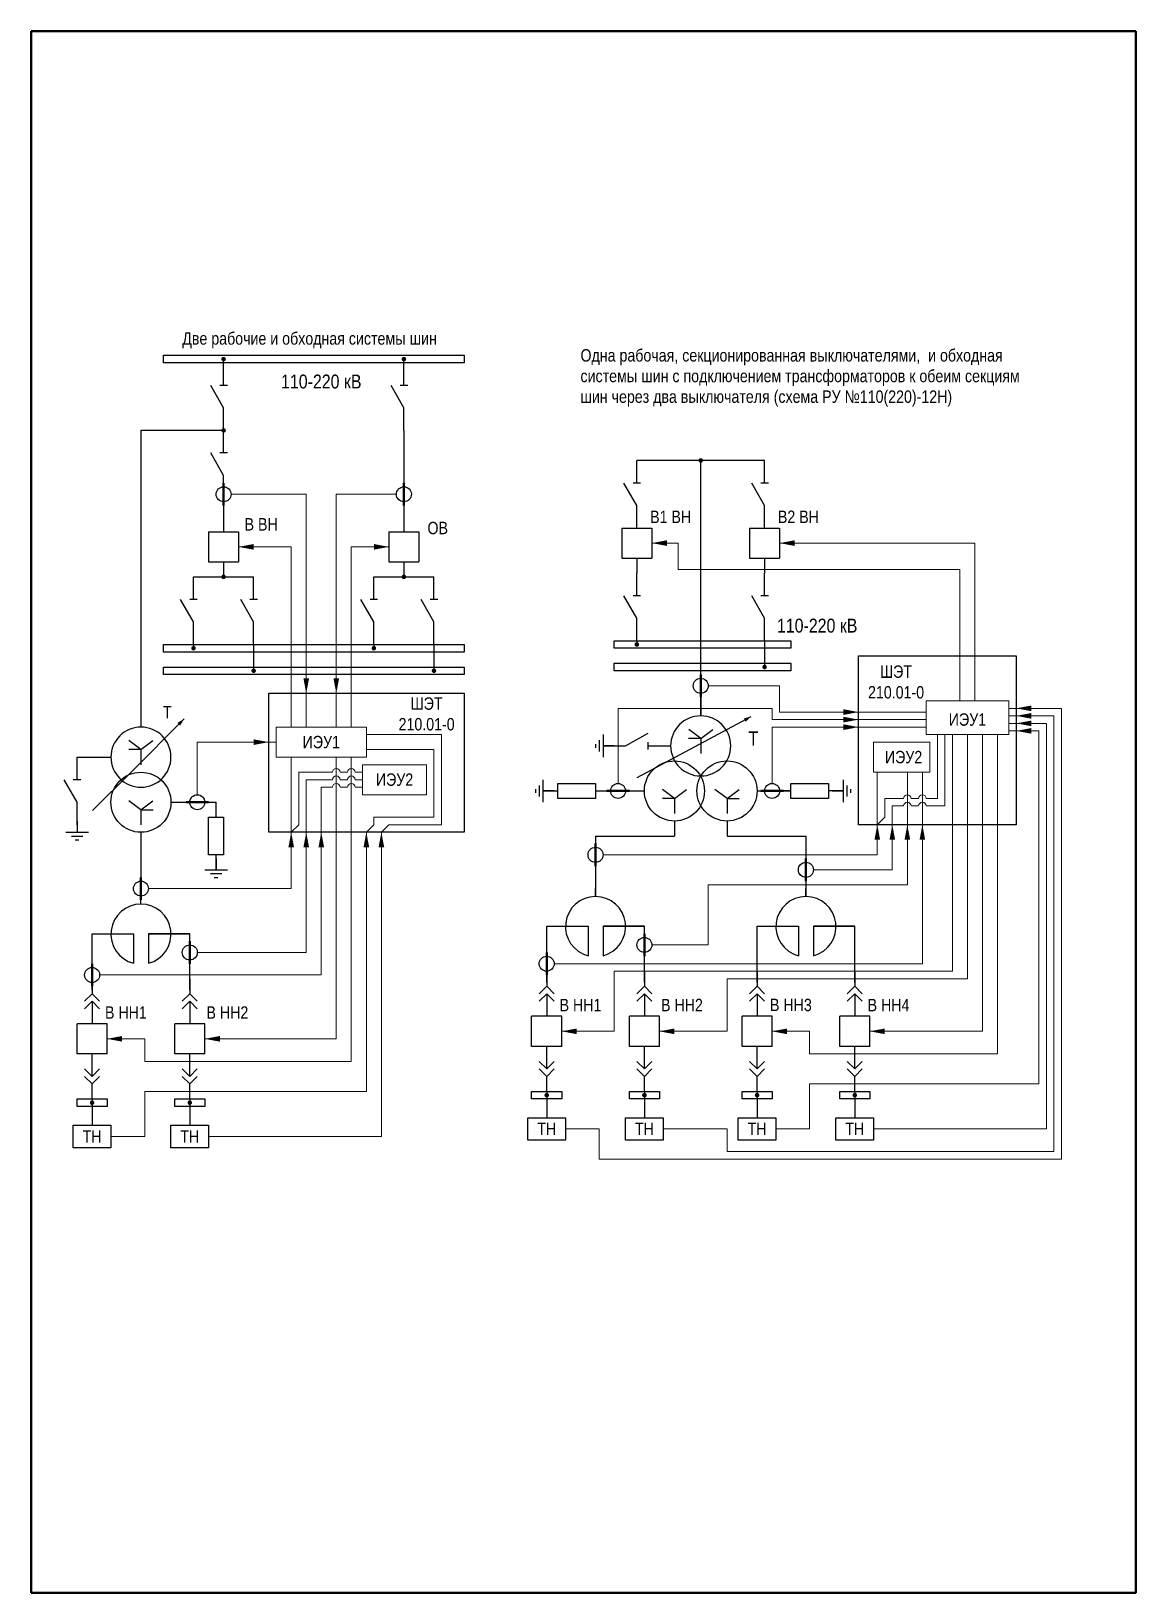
# Model space of a CAD drawing. Header units: millimetres. Extents: x 25558 to 49929, y 1902 to 19390.
# Drawn here: x 27126.8 to 27420.8, y 17145.5 to 17561.3 of the extents above; entities that cross this region are included whole.
import ezdxf
from ezdxf.enums import TextEntityAlignment as Align

# ---------------------------------------------------------------- set-up
doc = ezdxf.new("R2010")
doc.units = ezdxf.units.MM
doc.layers.add('Основная', color=7, linetype='Continuous', lineweight=30)
doc.layers.add('Тонкая', color=7, linetype='Continuous', lineweight=5)
doc.styles.add('Narrow', font='ARIALN.TTF')
doc.styles.add('Вывод', font='tahoma.ttf', dxfattribs={"height": 2.5})
doc.styles.add('Компонент', font='ARIALN.TTF', dxfattribs={"height": 3.5})

# ---------------------------------------------------------------- blocks, each defined once
blk = doc.blocks.new('*U28')
at = {"color": 0}
for p, q in [((0, 0), (-8, 0)), ((-8, -8), (-8, 0)), ((0, -8), (0, 0)), ((0, -8), (-8, -8))]:
    blk.add_line(p, q, dxfattribs=at)
at = {"layer": 'Основная', "style": 'Компонент'}
blk.add_attdef('ОУ', text='', height=3.5, dxfattribs=at).set_placement((-15, -3), align=Align.MIDDLE_CENTER)
blk = doc.blocks.new('*U23')
at = {"color": 0}
blk.add_line((0, 0), (6, 3.43), dxfattribs=at)
blk = doc.blocks.new('*U11')
at = {"color": 0}
blk.add_line((0, -1), (0, 1), dxfattribs=at)
blk = doc.blocks.new('*U34')
at = {"color": 0}
for p, q in [((0, 3), (0, 9)), ((0, -9), (0, -3))]:
    blk.add_line(p, q, dxfattribs=at)
at = {"color": 0, "ltscale": 0.25, "rotation": 89.99999999999999}
for name, p in [('*U23', (0, -3)), ('*U11', (0, 3))]:
    blk.add_blockref(name, p, dxfattribs=at)
at = {"layer": 'Основная'}
for tag, height, style, p in [('В1', 2.5, 'Вывод', (2, 7)), ('ОУ', 3.5, 'Компонент', (-12, 0)), ('В2', 2.5, 'Вывод', (2, -7))]:
    blk.add_attdef(tag, text='', height=height, dxfattribs=dict(at, style=style)).set_placement(p, align=Align.MIDDLE_CENTER)
blk = doc.blocks.new('*U44')
at = {"ltscale": 0.25}
for p, q in [((0, 0), (-20, 0)), ((14.44, 0), (0, 0))]:
    blk.add_line(p, q, dxfattribs=at)
blk.add_lwpolyline([(-18, 0, 1, 0, 0), (-20, 0, 0, 0, 0)], format="xyseb", dxfattribs=at)
at = {"layer": 'Основная', "style": 'Вывод'}
blk.add_attdef('ОС', text='', height=2.5, dxfattribs=at).set_placement((3, 2), align=Align.MIDDLE_CENTER)
blk = doc.blocks.new('*U45')
at = {"ltscale": 0.25}
for q in [(-3.2, 4.4), (3.2, 4.4), (0, -2), (3.21, 2)]:
    blk.add_line((0, 2), q, dxfattribs=at)
blk.add_circle((0, 0), 8, dxfattribs=at)
at = {"layer": 'Основная', "style": 'Компонент'}
blk.add_attdef('ОУ', text='', height=3.5, dxfattribs=at).set_placement((-17, 0), align=Align.MIDDLE_CENTER)
blk = doc.blocks.new('*U49')
at = {"ltscale": 0.25}
for q in [(-3.2, 0.4), (3.2, 0.4), (-3.21, -2), (0, -6)]:
    blk.add_line((0, -2), q, dxfattribs=at)
blk.add_circle((0, 0), 8, dxfattribs=at)
at = {"layer": 'Основная', "style": 'Компонент'}
blk.add_attdef('ОУ', text='', height=3.5, dxfattribs=at).set_placement((17, 0), align=Align.MIDDLE_CENTER)
blk = doc.blocks.new('*U50')
at = {"ltscale": 0.25}
for q in [(-3.2, 0.4), (3.2, 0.4), (0, -6), (3.21, -2)]:
    blk.add_line((0, -2), q, dxfattribs=at)
blk.add_circle((0, 0), 8, dxfattribs=at)
at = {"layer": 'Основная', "style": 'Компонент'}
blk.add_attdef('ОУ', text='', height=3.5, dxfattribs=at).set_placement((17, 0), align=Align.MIDDLE_CENTER)
blk = doc.blocks.new('*U48')
at = {"color": 0}
for p, q in [((0, 5), (0, 9)), ((0, -9), (0, -5))]:
    blk.add_line(p, q, dxfattribs=at)
at = {"color": 0, "ltscale": 0.35}
blk.add_lwpolyline([(-2, -5), (-2, 5), (2, 5), (2, -5)], close=True, dxfattribs=at)
at = {"layer": 'Основная'}
for tag, height, style, p in [('В1', 2.5, 'Вывод', (2, 7)), ('ОУ', 3.5, 'Компонент', (-6, 0)), ('В2', 2.5, 'Вывод', (2, -7))]:
    blk.add_attdef(tag, text='', height=height, dxfattribs=dict(at, style=style)).set_placement(p, align=Align.MIDDLE_CENTER)
blk = doc.blocks.new('*U43')
at = {"color": 0}
for p, q in [((-3, 0), (3, 0)), ((0, 3), (0, 0)), ((-1.5, -1), (1.5, -1)), ((-0.5, -2), (0.5, -2))]:
    blk.add_line(p, q, dxfattribs=at)
blk = doc.blocks.new('*U31')
at = {"color": 0}
for p, q in [((-3, 0), (3, 0)), ((0, 3), (0, 0)), ((-1.5, -1), (1.5, -1)), ((-0.5, -2), (0.5, -2))]:
    blk.add_line(p, q, dxfattribs=at)
blk = doc.blocks.new('*U20')
at = {"ltscale": 0.25}
blk.add_circle((0, 0), 2, dxfattribs=at)
at = {"layer": 'Основная', "color": 0, "lineweight": 50}
blk.add_line((3, 0), (-3, 0), dxfattribs=at)
at = {"layer": 'Основная', "style": 'Компонент'}
blk.add_attdef('ОУ', text='', height=3.5, dxfattribs=at).set_placement((0, -6), align=Align.MIDDLE_CENTER)
blk = doc.blocks.new('*U26')
at = {"ltscale": 0.25}
blk.add_circle((0, 0), 2, dxfattribs=at)
at = {"layer": 'Основная', "color": 0, "lineweight": 50}
blk.add_line((0, -3), (0, 3), dxfattribs=at)
at = {"layer": 'Основная', "style": 'Компонент'}
blk.add_attdef('ОУ', text='', height=3.5, dxfattribs=at).set_placement((-6, 0), align=Align.MIDDLE_CENTER)
blk = doc.blocks.new('*U943')
at = {"layer": 'Основная', "ltscale": 0.25}
for p, q in [((2, 2), (0, 0)), ((0, 0), (2, -2))]:
    blk.add_line(p, q, dxfattribs=at)
blk = doc.blocks.new('*U32')
at = {"color": 0}
for p, q in [((0, 6), (0, 2)), ((0, 0), (0, -6))]:
    blk.add_line(p, q, dxfattribs=at)
at = {"color": 0, "ltscale": 0.25, "xscale": -1, "rotation": 90}
for p in [(0, 2), (0, 0)]:
    blk.add_blockref('*U943', p, dxfattribs=at)
at = {"layer": 'Основная'}
for tag, height, style, p in [('ОУ2', 3.5, 'Компонент', (-5, 6)), ('В2', 2.5, 'Вывод', (3, 6)), ('ОУ1', 3.5, 'Компонент', (-5, -6)), ('В1', 2.5, 'Вывод', (3, -6))]:
    blk.add_attdef(tag, text='', height=height, dxfattribs=dict(at, style=style)).set_placement(p, align=Align.MIDDLE_CENTER)
blk = doc.blocks.new('*U33')
at = {"color": 0}
for p, q in [((0, 0), (0, 6)), ((0, -6), (0, -2))]:
    blk.add_line(p, q, dxfattribs=at)
at = {"color": 0, "ltscale": 0.25, "rotation": 89.99999999999999}
for p in [(0, 0), (0, -2)]:
    blk.add_blockref('*U943', p, dxfattribs=at)
at = {"layer": 'Основная'}
for tag, height, style, p in [('ОУ1', 3.5, 'Компонент', (-5, 6)), ('В1', 2.5, 'Вывод', (3, 6)), ('ОУ2', 3.5, 'Компонент', (-5, -6)), ('В2', 2.5, 'Вывод', (3, -6))]:
    blk.add_attdef(tag, text='', height=height, dxfattribs=dict(at, style=style)).set_placement(p, align=Align.MIDDLE_CENTER)
blk = doc.blocks.new('*U47')
at = {"ltscale": 0.25}
for q in [(-3.2, 0.4), (3.2, 0.4), (0, -6), (3.21, -2)]:
    blk.add_line((0, -2), q, dxfattribs=at)
blk.add_circle((0, 0), 8, dxfattribs=at)
at = {"layer": 'Основная', "style": 'Компонент'}
blk.add_attdef('ОУ', text='', height=3.5, dxfattribs=at).set_placement((17, 0), align=Align.MIDDLE_CENTER)
blk = doc.blocks.new('*U41')
at = {"ltscale": 0.25}
for p, q in [((0, 0), (-20, 0)), ((14.44, 0), (0, 0))]:
    blk.add_line(p, q, dxfattribs=at)
blk.add_lwpolyline([(-18, 0, 1, 0, 0), (-20, 0, 0, 0, 0)], format="xyseb", dxfattribs=at)
at = {"layer": 'Основная', "style": 'Вывод'}
blk.add_attdef('ОС', text='', height=2.5, dxfattribs=at).set_placement((3, 2), align=Align.MIDDLE_CENTER)
blk = doc.blocks.new('*U46')
at = {"ltscale": 0.25}
for q in [(-3.2, 4.4), (3.2, 4.4), (0, -2), (3.21, 2)]:
    blk.add_line((0, 2), q, dxfattribs=at)
blk.add_circle((0, 0), 8, dxfattribs=at)
at = {"layer": 'Основная', "style": 'Компонент'}
blk.add_attdef('ОУ', text='', height=3.5, dxfattribs=at).set_placement((-17, 0), align=Align.MIDDLE_CENTER)

msp = doc.modelspace()

# ---------------------------------------------------------------- linework, layer by layer
at = {"layer": 'Основная'}
for p, q in [((27178, 17473), (27178, 17474)), ((27226, 17473), (27226, 17474)), ((27178, 17455), (27156, 17455)), ((27156, 17455), (27156, 17376)), ((27226, 17455), (27226, 17437)), ((27322, 17447), (27288, 17447)), ((27305, 17379), (27305, 17447)), ((27178, 17437), (27178, 17428)), ((27226, 17437), (27226, 17428)), ((27178, 17420), (27178, 17416)), ((27226, 17420), (27226, 17416)), ((27288, 17421), (27288, 17417)), ((27322, 17421), (27322, 17417)), ((27170, 17416), (27178, 17416)), ((27178, 17416), (27186, 17416)), ((27218, 17416), (27226, 17416)), ((27226, 17416), (27234, 17416)), ((27170, 17398), (27170, 17397)), ((27186, 17398), (27186, 17392)), ((27218, 17398), (27218, 17397)), ((27234, 17398), (27234, 17392)), ((27288, 17399), (27288, 17398)), ((27322, 17399), (27322, 17393)), ((27322, 17393), (27322, 17392)), ((27186, 17392), (27186, 17391)), ((27234, 17392), (27234, 17391)), ((27305, 17388), (27305, 17379)), ((27167, 17356), (27176, 17356)), ((27277, 17359), (27290, 17359)), ((27320, 17359), (27329, 17359)), ((27277, 17347), (27298, 17347)), ((27277, 17347), (27277, 17331)), ((27312, 17347), (27333, 17347)), ((27333, 17347), (27333, 17331)), ((27277, 17339), (27277, 17335)), ((27333, 17339), (27333, 17335)), ((27156, 17335), (27156, 17331)), ((27156, 17330), (27156, 17331)), ((27277, 17332), (27277, 17333)), ((27333, 17332), (27333, 17333)), ((27143, 17277), (27143, 17275)), ((27169, 17277), (27169, 17275)), ((27264, 17279), (27264, 17277)), ((27264, 17277), (27264, 17272)), ((27290, 17279), (27290, 17277)), ((27290, 17277), (27290, 17272)), ((27320, 17279), (27320, 17277)), ((27320, 17277), (27320, 17272)), ((27346, 17279), (27346, 17277)), ((27346, 17277), (27346, 17272)), ((27143, 17275), (27143, 17270)), ((27169, 17275), (27169, 17270))]:
    msp.add_line(p, q, dxfattribs=at)
at = {"layer": 'Основная', "ltscale": 0.35}
msp.add_line((27289, 17359), (27290, 17359), dxfattribs=at)
at = {"layer": 'Основная'}
for points in [[(27162, 17475), (27242, 17475), (27242, 17473), (27162, 17473)], [(27162, 17398), (27242, 17398), (27242, 17396), (27162, 17396)], [(27282, 17399), (27329, 17399), (27329, 17397), (27282, 17397)], [(27282, 17393), (27329, 17393), (27329, 17391), (27282, 17391)], [(27347, 17395), (27389, 17395), (27389, 17350), (27347, 17350)], [(27162, 17392), (27242, 17392), (27242, 17390), (27162, 17390)], [(27190, 17385), (27242, 17385), (27242, 17348), (27190, 17348)], [(27139, 17277), (27147, 17277), (27147, 17275), (27139, 17275)], [(27165, 17277), (27173, 17277), (27173, 17275), (27165, 17275)], [(27260, 17279), (27268, 17279), (27268, 17277), (27260, 17277)], [(27286, 17279), (27294, 17279), (27294, 17277), (27286, 17277)], [(27316, 17279), (27324, 17279), (27324, 17277), (27316, 17277)], [(27342, 17279), (27350, 17279), (27350, 17277), (27342, 17277)], [(27138, 17270), (27148, 17270), (27148, 17264), (27138, 17264)], [(27164, 17270), (27174, 17270), (27174, 17264), (27164, 17264)], [(27259, 17272), (27269, 17272), (27269, 17266), (27259, 17266)], [(27285, 17272), (27295, 17272), (27295, 17266), (27285, 17266)], [(27315, 17272), (27325, 17272), (27325, 17266), (27315, 17266)], [(27341, 17272), (27351, 17272), (27351, 17266), (27341, 17266)]]:
    msp.add_lwpolyline(points, close=True, dxfattribs=at)
at = {"layer": 'Основная', "ltscale": 0.25, "const_width": 0.6}
for points in [[(27177.7, 17474, 1), (27178.3, 17474, 1)], [(27225.7, 17474, 1), (27226.3, 17474, 1)], [(27178.3, 17455.01, 1), (27177.7, 17455.01, 1)], [(27305.3, 17447.01, 1), (27304.7, 17447.01, 1)], [(27178.3, 17416.01, 1), (27177.7, 17416.01, 1)], [(27226.3, 17416.01, 1), (27225.7, 17416.01, 1)], [(27169.7, 17397, 1), (27170.3, 17397, 1)], [(27217.7, 17397, 1), (27218.3, 17397, 1)], [(27287.7, 17398, 1), (27288.3, 17398, 1)], [(27185.7, 17391, 1), (27186.3, 17391, 1)], [(27233.7, 17391, 1), (27234.3, 17391, 1)], [(27321.7, 17392, 1), (27322.3, 17392, 1)], [(27142.7, 17276, 1), (27143.3, 17276, 1)], [(27168.7, 17276, 1), (27169.3, 17276, 1)], [(27263.7, 17278, 1), (27264.3, 17278, 1)], [(27289.7, 17278, 1), (27290.3, 17278, 1)], [(27319.7, 17278, 1), (27320.3, 17278, 1)], [(27345.7, 17278, 1), (27346.3, 17278, 1)]]:
    msp.add_lwpolyline(points, format="xyb", close=True, dxfattribs=at)
at = {"layer": 'Основная'}
for points in [[(27139, 17368), (27141, 17368)], [(27140, 17368), (27148, 17368)], [(27164, 17356), (27167, 17356)], [(27156, 17348), (27156, 17335)], [(27298, 17351), (27298, 17347)], [(27312, 17351), (27312, 17347)], [(27277, 17331), (27277, 17332)], [(27333, 17331), (27333, 17332)], [(27156, 17329), (27156, 17330)], [(27264, 17308), (27264, 17323)], [(27264, 17323), (27275, 17323), (27275, 17315.13)], [(27264, 17323), (27275, 17323)], [(27290, 17323), (27279, 17323), (27279, 17315.13)], [(27279, 17323), (27290, 17323)], [(27290, 17308), (27290, 17323)], [(27320, 17308), (27320, 17323)], [(27320, 17323), (27331, 17323), (27331, 17315.13)], [(27320, 17323), (27331, 17323)], [(27346, 17323), (27335, 17323), (27335, 17315.13)], [(27335, 17323), (27346, 17323)], [(27346, 17308), (27346, 17323)], [(27143, 17306), (27143, 17321)], [(27143, 17321), (27154, 17321), (27154, 17313.13)], [(27143, 17321), (27154, 17321)], [(27169, 17321), (27158, 17321), (27158, 17313.13)], [(27158, 17321), (27169, 17321)], [(27169, 17306), (27169, 17321)]]:
    msp.add_lwpolyline(points, dxfattribs=at)
at = {"layer": 'Основная', "ltscale": 0.25}
for centre in [(27277, 17322.87), (27333, 17322.87), (27156, 17320.87)]:
    msp.add_arc(centre, 8, 284.4775, 255.5225, dxfattribs=at)
at = {"layer": 'Тонкая'}
for p, q in [((27180, 17438), (27200, 17438)), ((27200, 17385), (27200, 17438)), ((27208, 17385), (27208, 17438)), ((27208, 17438), (27224, 17438)), ((27182, 17424), (27196, 17424)), ((27196, 17424), (27196, 17385)), ((27222, 17424), (27212, 17424)), ((27212, 17424), (27212, 17385)), ((27292, 17425), (27299, 17425)), ((27299, 17425), (27299, 17418)), ((27326, 17425), (27378, 17425)), ((27378, 17395), (27378, 17425)), ((27299, 17418), (27374, 17418)), ((27374, 17418), (27374, 17395)), ((27374, 17395), (27374, 17383)), ((27378, 17395), (27378, 17383)), ((27196, 17385), (27196, 17376)), ((27200, 17385), (27200, 17376)), ((27208, 17385), (27208, 17376)), ((27212, 17385), (27212, 17376)), ((27283, 17361), (27283, 17381)), ((27283, 17381), (27324, 17381)), ((27324, 17381), (27324, 17378)), ((27387, 17381), (27389, 17381)), ((27401, 17381), (27389, 17381)), ((27401, 17261), (27401, 17381)), ((27324, 17378), (27347, 17378)), ((27347, 17378), (27365, 17378)), ((27387, 17379), (27389, 17379)), ((27387, 17377), (27389, 17377)), ((27399, 17379), (27389, 17379)), ((27397, 17377), (27389, 17377)), ((27397, 17269), (27397, 17377)), ((27399, 17263), (27399, 17379)), ((27236, 17374), (27216, 17374)), ((27236, 17350), (27236, 17374)), ((27324, 17376), (27347, 17376)), ((27324, 17361), (27324, 17376)), ((27347, 17376), (27365, 17376)), ((27368, 17357), (27368, 17374)), ((27370, 17355), (27370, 17374)), ((27372, 17350), (27372, 17374)), ((27376, 17350), (27376, 17374)), ((27380, 17350), (27380, 17374)), ((27384, 17350), (27384, 17374)), ((27387, 17375), (27389, 17375)), ((27395, 17375), (27389, 17375)), ((27395, 17281), (27395, 17375)), ((27171, 17358), (27171, 17372)), ((27171, 17372), (27190, 17372)), ((27190, 17372), (27192, 17372)), ((27196, 17348), (27196, 17368)), ((27208, 17348), (27208, 17368)), ((27212, 17348), (27212, 17368)), ((27234, 17370), (27216, 17370)), ((27234, 17352), (27234, 17370)), ((27198, 17364), (27207, 17364)), ((27198, 17350), (27198, 17364)), ((27209, 17364), (27211, 17364)), ((27213, 17364), (27215, 17364)), ((27352, 17350), (27352, 17364)), ((27360, 17350), (27360, 17364)), ((27364, 17350), (27364, 17364)), ((27200, 17348), (27200, 17362)), ((27200, 17362), (27207, 17362)), ((27204, 17348), (27204, 17360)), ((27204, 17360), (27207, 17360)), ((27209, 17362), (27211, 17362)), ((27209, 17360), (27211, 17360)), ((27213, 17362), (27215, 17362)), ((27213, 17360), (27215, 17360)), ((27354, 17352), (27354, 17357)), ((27354, 17357), (27359, 17357)), ((27361, 17357), (27363, 17357)), ((27365, 17357), (27367, 17357)), ((27367, 17357), (27368, 17357)), ((27218, 17350), (27218, 17352)), ((27218, 17352), (27234, 17352)), ((27352, 17350), (27354, 17352)), ((27356, 17350), (27356, 17355)), ((27356, 17355), (27359, 17355)), ((27361, 17355), (27363, 17355)), ((27365, 17355), (27370, 17355)), ((27196, 17348), (27198, 17350)), ((27196, 17348), (27196, 17333)), ((27200, 17348), (27200, 17316)), ((27204, 17348), (27204, 17310)), ((27208, 17293), (27208, 17348)), ((27212, 17287), (27212, 17348)), ((27216, 17348), (27218, 17350)), ((27216, 17348), (27216, 17279)), ((27220, 17348), (27222, 17350)), ((27220, 17348), (27220, 17267)), ((27222, 17350), (27236, 17350)), ((27352, 17342), (27352, 17350)), ((27356, 17350), (27356, 17338)), ((27360, 17334), (27360, 17350)), ((27364, 17313), (27364, 17350)), ((27372, 17311), (27372, 17350)), ((27376, 17309), (27376, 17350)), ((27380, 17295), (27380, 17350)), ((27384, 17289), (27384, 17350)), ((27279, 17342), (27352, 17342)), ((27335, 17338), (27356, 17338)), ((27158, 17333), (27196, 17333)), ((27307, 17318), (27307, 17334)), ((27307, 17334), (27360, 17334)), ((27171, 17316), (27200, 17316)), ((27292, 17318), (27307, 17318)), ((27145, 17310), (27204, 17310)), ((27266, 17313), (27364, 17313)), ((27282, 17295), (27282, 17311)), ((27282, 17311), (27372, 17311)), ((27312, 17295), (27312, 17309)), ((27312, 17309), (27376, 17309)), ((27268, 17295), (27278, 17295)), ((27278, 17295), (27282, 17295)), ((27294, 17295), (27312, 17295)), ((27324, 17295), (27334, 17295)), ((27334, 17295), (27334, 17289)), ((27350, 17295), (27380, 17295)), ((27147, 17293), (27157, 17293)), ((27157, 17293), (27157, 17287)), ((27208, 17293), (27173, 17293)), ((27334, 17289), (27384, 17289)), ((27157, 17287), (27212, 17287)), ((27334, 17269), (27334, 17281)), ((27334, 17281), (27395, 17281)), ((27216, 17279), (27157, 17279)), ((27157, 17279), (27157, 17267)), ((27278, 17269), (27269, 17269)), ((27278, 17269), (27278, 17261)), ((27295, 17269), (27312, 17269)), ((27312, 17269), (27312, 17263)), ((27334, 17269), (27325, 17269)), ((27351, 17269), (27397, 17269)), ((27157, 17267), (27148, 17267)), ((27174, 17267), (27220, 17267)), ((27278, 17261), (27401, 17261)), ((27312, 17263), (27399, 17263))]:
    msp.add_line(p, q, dxfattribs=at)
at = {"layer": 'Тонкая', "color": 6}
for p, q in [((27307, 17387), (27326, 17387)), ((27326, 17380), (27326, 17387)), ((27326, 17380), (27347, 17380)), ((27347, 17380), (27365, 17380))]:
    msp.add_line(p, q, dxfattribs=at)
at = {"layer": 'Тонкая', "color": 6, "lineweight": 50}
msp.add_lwpolyline([(27420.8, 17561.3), (27420.8, 17145.5), (27126.8, 17145.5), (27126.8, 17561.3)], close=True, dxfattribs=at)
at = {"layer": 'Тонкая', "ltscale": 0.3}
for points in [[(27182, 17424, 0, 1.5, 0), (27186, 17424, 0, 0, 0)], [(27222, 17424, 0, 1.5, 0), (27218, 17424, 0, 0, 0)], [(27292, 17425, 0, 1.5, 0), (27296, 17425, 0, 0, 0)], [(27326, 17425, 0, 1.5, 0), (27330, 17425, 0, 0, 0)], [(27200, 17385, 0, 1.5, 0), (27200, 17389, 0, 0, 0)], [(27208, 17385, 0, 1.5, 0), (27208, 17389, 0, 0, 0)], [(27389, 17381, 0, 1.5, 0), (27393, 17381, 0, 0, 0)], [(27347, 17378, 0, 1.5, 0), (27343, 17378, 0, 0, 0)], [(27347, 17376, 0, 1.5, 0), (27343, 17376, 0, 0, 0)], [(27389, 17379, 0, 1.5, 0), (27393, 17379, 0, 0, 0)], [(27389, 17377, 0, 1.5, 0), (27393, 17377, 0, 0, 0)], [(27190, 17372, 0, 1.5, 0), (27186, 17372, 0, 0, 0)], [(27389, 17375, 0, 1.5, 0), (27393, 17375, 0, 0, 0)], [(27196, 17348, 0, 1.5, 0), (27196, 17344, 0, 0, 0)], [(27200, 17348, 0, 1.5, 0), (27200, 17344, 0, 0, 0)], [(27204, 17348, 0, 1.5, 0), (27204, 17344, 0, 0, 0)], [(27216, 17348, 0, 1.5, 0), (27216, 17344, 0, 0, 0)], [(27220, 17348, 0, 1.5, 0), (27220, 17344, 0, 0, 0)], [(27352, 17350, 0, 1.5, 0), (27352, 17346, 0, 0, 0)], [(27356, 17350, 0, 1.5, 0), (27356, 17346, 0, 0, 0)], [(27360, 17350, 0, 1.5, 0), (27360, 17346, 0, 0, 0)], [(27364, 17350, 0, 1.5, 0), (27364, 17346, 0, 0, 0)], [(27147, 17293, 0, 1.5, 0), (27151, 17293, 0, 0, 0)], [(27173, 17293, 0, 1.5, 0), (27177, 17293, 0, 0, 0)], [(27268, 17295, 0, 1.5, 0), (27272, 17295, 0, 0, 0)], [(27294, 17295, 0, 1.5, 0), (27298, 17295, 0, 0, 0)], [(27324, 17295, 0, 1.5, 0), (27328, 17295, 0, 0, 0)], [(27350, 17295, 0, 1.5, 0), (27354, 17295, 0, 0, 0)]]:
    msp.add_lwpolyline(points, format="xyseb", dxfattribs=at)
at = {"layer": 'Тонкая', "color": 6, "ltscale": 0.3}
msp.add_lwpolyline([(27347, 17380, 0, 1.5, 0), (27343, 17380, 0, 0, 0)], format="xyseb", dxfattribs=at)
at = {"layer": 'Тонкая'}
for points in [[(27365, 17383), (27387, 17383), (27387, 17374), (27365, 17374)], [(27192, 17376), (27216, 17376), (27216, 17368), (27192, 17368)], [(27351, 17372), (27366, 17372), (27366, 17364), (27351, 17364)], [(27215, 17366), (27232, 17366), (27232, 17358), (27215, 17358)]]:
    msp.add_lwpolyline(points, close=True, dxfattribs=at)
for centre in [(27208, 17364), (27212, 17364), (27208, 17362), (27208, 17360), (27212, 17362), (27212, 17360), (27360, 17357), (27360, 17355), (27364, 17357), (27364, 17355)]:
    msp.add_arc(centre, 1, 0, 180, dxfattribs=at)

# ---------------------------------------------------------------- block references
at = {"layer": 'Основная'}
for p in [(27178, 17464), (27226, 17464), (27178, 17446), (27288, 17438), (27322, 17438), (27170, 17407), (27186, 17407), (27218, 17407), (27234, 17407), (27288, 17408), (27322, 17408)]:
    msp.add_blockref('*U34', p, dxfattribs=at)
at = {"layer": 'Основная', "ltscale": 0.25}
for name, p in [('*U26', (27178, 17438)), ('*U26', (27226, 17438)), ('*U34', (27139, 17359)), ('*U20', (27283, 17359)), ('*U20', (27324, 17359)), ('*U20', (27171, 17356)), ('*U31', (27139, 17348)), ('*U26', (27277, 17342)), ('*U43', (27176, 17338)), ('*U26', (27333, 17338)), ('*U26', (27156, 17333)), ('*U26', (27169, 17316)), ('*U26', (27290, 17318)), ('*U26', (27264, 17313)), ('*U26', (27143, 17310)), ('*U32', (27264, 17305)), ('*U32', (27290, 17305)), ('*U32', (27320, 17305)), ('*U32', (27346, 17305)), ('*U32', (27143, 17303)), ('*U32', (27169, 17303)), ('*U28', (27268, 17299)), ('*U28', (27294, 17299)), ('*U28', (27324, 17299)), ('*U28', (27350, 17299)), ('*U28', (27147, 17297)), ('*U28', (27173, 17297)), ('*U33', (27143, 17283)), ('*U33', (27169, 17283)), ('*U33', (27264, 17285)), ('*U33', (27290, 17285)), ('*U33', (27320, 17285)), ('*U33', (27346, 17285))]:
    msp.add_blockref(name, p, dxfattribs=at)
for name, p, rotation in [('*U28', (27174, 17420), 180), ('*U28', (27222, 17420), 180), ('*U28', (27284, 17421), 180), ('*U28', (27318, 17421), 180), ('*U41', (27153.36, 17364.05), 224.9999999999999), ('*U44', (27300.83, 17369.39), 208.1452236498778), ('*U31', (27279, 17371), 270), ('*U34', (27288, 17371), 270), ('*U43', (27263, 17359), 270), ('*U43', (27343, 17359), 90)]:
    msp.add_blockref(name, p, dxfattribs=dict(at, rotation=rotation))
at = {"layer": 'Основная', "color": 6, "ltscale": 0.25}
msp.add_blockref('*U26', (27305, 17387), dxfattribs=at)
at = {"layer": 'Основная', "ltscale": 0.35, "xscale": -1}
for name, p in [('*U45', (27305, 17371)), ('*U46', (27156, 17368))]:
    msp.add_blockref(name, p, dxfattribs=at)
at = {"layer": 'Основная', "ltscale": 0.35}
for name, p in [('*U47', (27156, 17356)), ('*U49', (27298, 17359)), ('*U50', (27312, 17359)), ('*U48', (27176, 17347))]:
    msp.add_blockref(name, p, dxfattribs=at)
for p, rotation in [((27272, 17359), 270), ((27334, 17359), 90)]:
    msp.add_blockref('*U48', p, dxfattribs=dict(at, rotation=rotation))

# ---------------------------------------------------------------- texts
at = {"layer": 'Основная', "style": 'Narrow'}
for s, insert, char_height, width, attachment_point in [('\\pxt3;Две рабочие и обходная системы шин', (27167, 17479), 3.3, 76.4846, 4), ('\\pxt3;Одна рабочая, секционированная выключателями,  и обходная системы шин с подключением трансформаторов к обеим секциям шин через два выключателя (схема РУ №110(220)-12Н)', (27273, 17469), 3.3, 117.1951, 4), ('\\pxi-3,l3,t3;110-220 кВ', (27204, 17468), 3.7, 53.3807, 5), ('\\pxi-3,l3,t3;В ВН', (27188, 17430), 3.3, 10, 5), ('\\pxi-3,l3,t3;ОВ', (27235, 17429), 3.3, 10, 5), ('\\pxi-3,l3,t3;В1 ВН', (27297, 17432), 3.3, 20.6975, 5), ('\\pxi-3,l3,t3;В2 ВН', (27331, 17432), 3.3, 20.6975, 5), ('\\pxi-3,l3,t3;110-220 кВ', (27336, 17403), 3.7, 53.3807, 5), ('\\pxqc;ШЭТ 210.01-0', (27357, 17388), 3.3, 16.735, 5), ('\\pxi-3,l3,t3;T', (27163, 17380), 3.3, 21.8485, 5), ('\\pxqc;ШЭТ 210.01-0', (27232.04, 17379.5), 3.3, 21.9243, 5), ('\\pxqc;ИЭУ1', (27376, 17378), 3.3, 22, 5), ('\\pxqc;ИЭУ1', (27204, 17372), 3.3, 24, 5), ('\\pxi-3,l3,t3;T', (27319, 17373), 3.8, 53.3807, 5), ('\\pxqc;ИЭУ2', (27359, 17368), 3.3, 18, 5), ('\\pxqc;ИЭУ2', (27223.5, 17362), 3.3, 17, 5), ('\\pxi-3,l3,t3;В НН1', (27152, 17300), 3.3, 21.8485, 5), ('\\pxi-3,l3,t3;В НН2', (27179, 17300), 3.3, 21.8485, 5), ('\\pxi-3,l3,t3;В НН1', (27273, 17302), 3.3, 21.8485, 5), ('\\pxi-3,l3,t3;В НН2', (27300, 17302), 3.3, 21.8485, 5), ('\\pxi-3,l3,t3;В НН3', (27329, 17302), 3.3, 21.8485, 5), ('\\pxi-3,l3,t3;В НН4', (27355, 17302), 3.3, 21.8485, 5), ('\\pxqc;ТН', (27143, 17267), 3.3, 10, 5), ('\\pxqc;ТН', (27169, 17267), 3.3, 21.8485, 5), ('\\pxqc;ТН', (27264, 17269), 3.3, 10, 5), ('\\pxqc;ТН', (27290, 17269), 3.3, 21.8485, 5), ('\\pxqc;ТН', (27320, 17269), 3.3, 10, 5), ('\\pxqc;ТН', (27346, 17269), 3.3, 21.8485, 5)]:
    msp.add_mtext(s, dxfattribs=dict(at, insert=insert, char_height=char_height, width=width, attachment_point=attachment_point))

doc.saveas('drawing.dxf')
